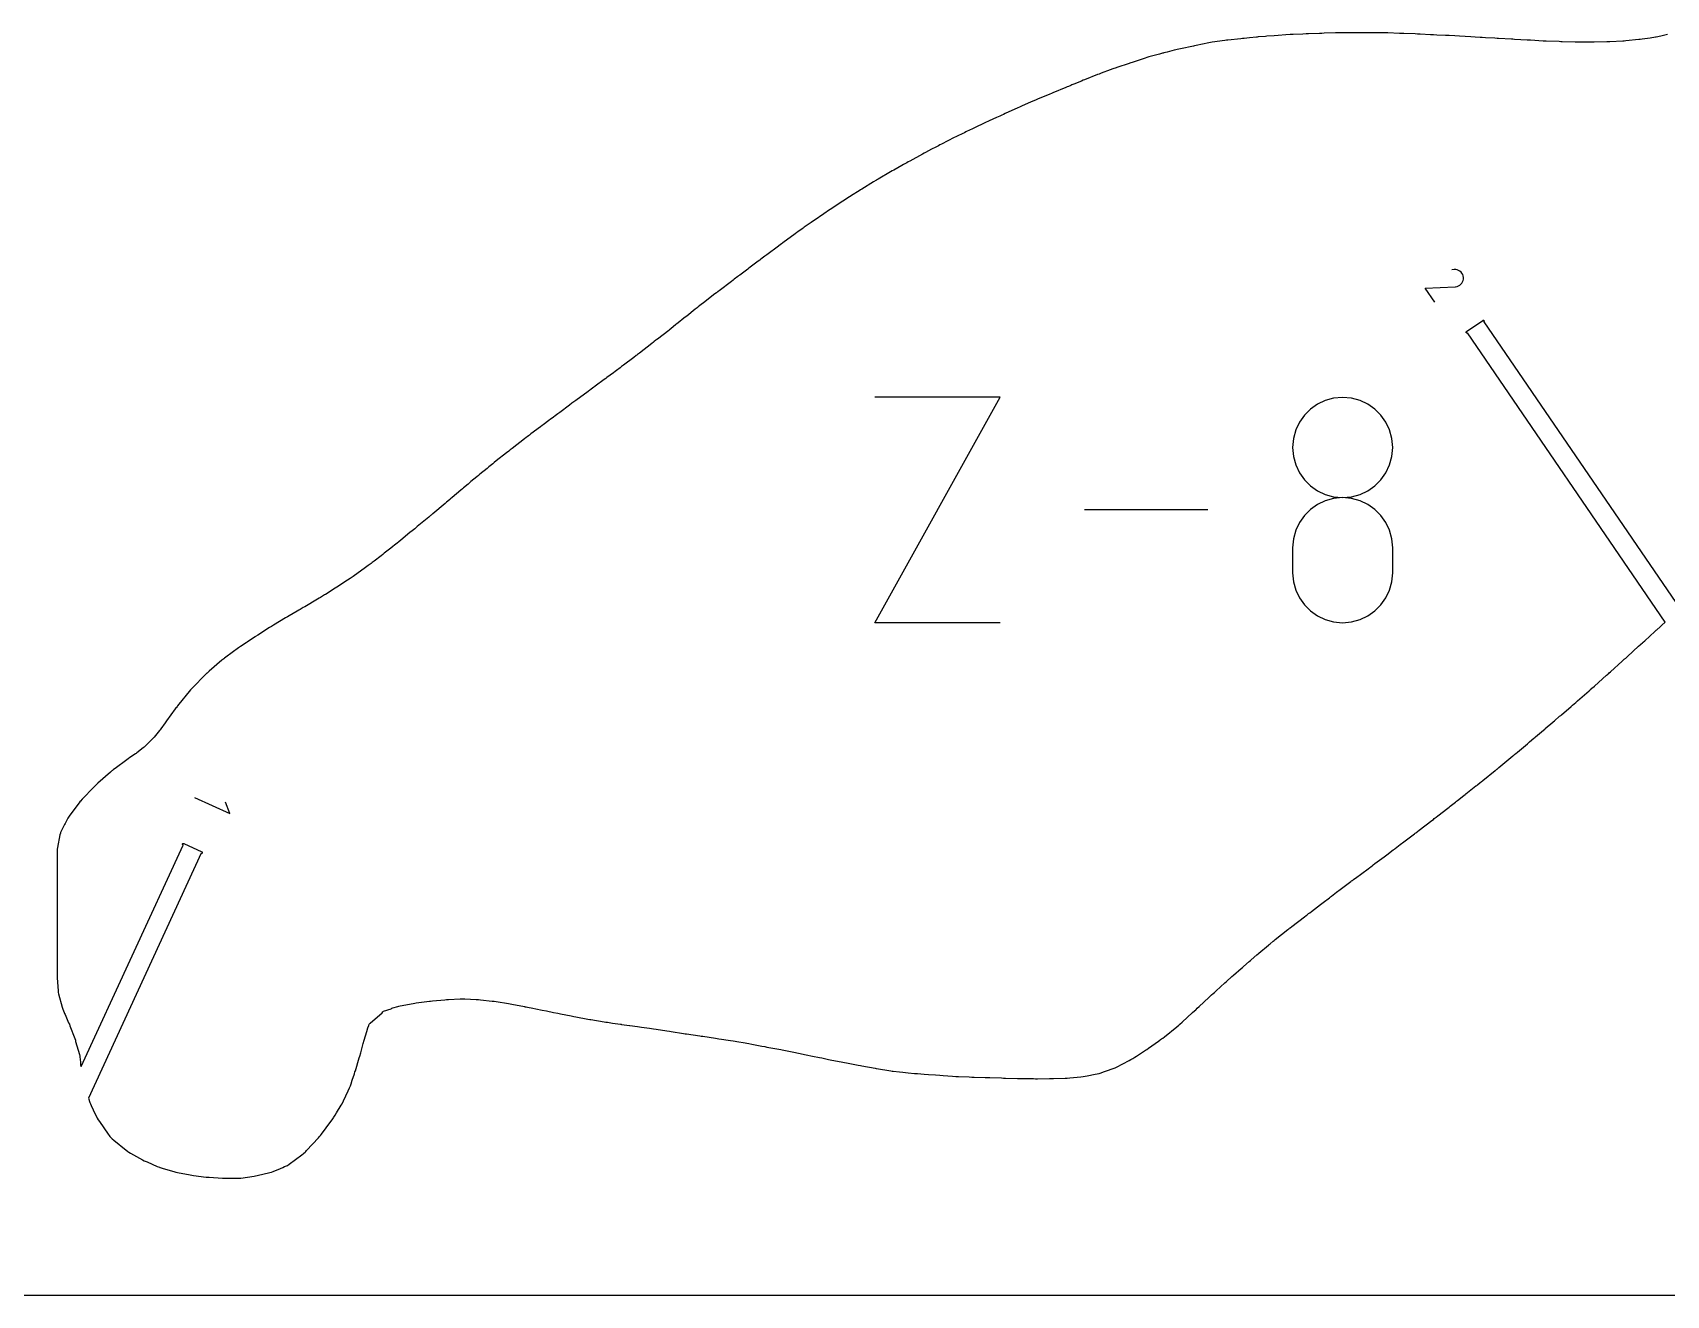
# Model space of a CAD drawing. Extents: x 0 to 560, y 0 to 480.
# Drawn here: x 384.3 to 478.8, y 0 to 73 of the extents above; entities that cross this region are included whole.
import ezdxf

# ---------------------------------------------------------------- set-up
doc = ezdxf.new("R2010")
doc.units = 0

msp = doc.modelspace()

# ---------------------------------------------------------------- linework, layer by layer
at = {"layer": 'annotation', "color": 1}
for p, q in [((466.545651, 59.325254), (466.405355, 59.308384)), ((466.635588, 59.323994), (466.545651, 59.325254)), ((466.721351, 59.307329), (466.635588, 59.323994)), ((466.801467, 59.276542), (466.721351, 59.307329)), ((466.874461, 59.232915), (466.801467, 59.276542)), ((466.938861, 59.177733), (466.874461, 59.232915)), ((466.993191, 59.112278), (466.938861, 59.177733)), ((466.987927, 58.53883), (467.031664, 58.611814)), ((467.035979, 59.037835), (466.993191, 59.112278)), ((467.031664, 58.611814), (467.062606, 58.691874)), ((467.06575, 58.955685), (467.035979, 59.037835)), ((467.062606, 58.691874), (467.079485, 58.777483)), ((467.081031, 58.867114), (467.06575, 58.955685)), ((467.079485, 58.777483), (467.081031, 58.867114)), ((467.081031, 58.867114), (467.081031, 58.867114)), ((464.865011, 58.255797), (466.605459, 58.333079)), ((465.426913, 57.434842), (464.865011, 58.255797)), ((466.605459, 58.333079), (466.605459, 58.333079)), ((466.605459, 58.333079), (466.607201, 58.332941)), ((466.607201, 58.332941), (466.608928, 58.332846)), ((466.608928, 58.332846), (466.610653, 58.332795)), ((466.610653, 58.332795), (466.612388, 58.33279)), ((466.612388, 58.33279), (466.614148, 58.332831)), ((466.614148, 58.332831), (466.615946, 58.332919)), ((466.615946, 58.332919), (466.617795, 58.333055)), ((466.617795, 58.333055), (466.619709, 58.333239)), ((466.619709, 58.333239), (466.621701, 58.333473)), ((466.621701, 58.333473), (466.710391, 58.348181)), ((466.621701, 58.333473), (466.621701, 58.333473)), ((466.710391, 58.348181), (466.792626, 58.377597)), ((466.792626, 58.377597), (466.867139, 58.420195)), ((466.867139, 58.420195), (466.932662, 58.474448)), ((466.932662, 58.474448), (466.987927, 58.53883)), ((433.028715, 38.899378), (440.273221, 51.946688)), ((440.273221, 51.946688), (433.028715, 51.946688)), ((458.224248, 51.2487), (457.874871, 50.899598)), ((458.628692, 51.534654), (458.224248, 51.2487)), ((459.079965, 51.749171), (458.628692, 51.534654)), ((459.569834, 51.88396), (459.079965, 51.749171)), ((460.09006, 51.930732), (459.569834, 51.88396)), ((460.610286, 51.88396), (460.09006, 51.930732)), ((460.09006, 51.930732), (460.09006, 51.930732)), ((461.100154, 51.749171), (460.610286, 51.88396)), ((461.551428, 51.534654), (461.100154, 51.749171)), ((461.955872, 51.2487), (461.551428, 51.534654)), ((462.305249, 50.899598), (461.955872, 51.2487)), ((457.588797, 50.495638), (457.374261, 50.045111)), ((457.874871, 50.899598), (457.588797, 50.495638)), ((462.591323, 50.495638), (462.305249, 50.899598)), ((462.805859, 50.045111), (462.591323, 50.495638)), ((457.239499, 49.556305), (457.192749, 49.037512)), ((457.374261, 50.045111), (457.239499, 49.556305)), ((462.94062, 49.556305), (462.805859, 50.045111)), ((462.987371, 49.037512), (462.94062, 49.556305)), ((457.192749, 49.037512), (457.192749, 49.037512)), ((457.192749, 49.037512), (457.239526, 48.516284)), ((457.239526, 48.516284), (457.374355, 48.025582)), ((462.805765, 48.025582), (462.940593, 48.516284)), ((462.940593, 48.516284), (462.987371, 49.037512)), ((462.987371, 49.037512), (462.987371, 49.037512)), ((457.374355, 48.025582), (457.588979, 47.573629)), ((457.588979, 47.573629), (457.875141, 47.168648)), ((462.304979, 47.168648), (462.591141, 47.573629)), ((462.591141, 47.573629), (462.805765, 48.025582)), ((457.875141, 47.168648), (458.224585, 46.818861)), ((458.224585, 46.818861), (458.629055, 46.532491)), ((458.629055, 46.532491), (459.080295, 46.317761)), ((459.080295, 46.317761), (459.570049, 46.182893)), ((460.610071, 46.182893), (461.099824, 46.317761)), ((461.099824, 46.317761), (461.551065, 46.532491)), ((461.551065, 46.532491), (461.955535, 46.818861)), ((461.955535, 46.818861), (462.304979, 47.168648)), ((452.301235, 45.423033), (445.167189, 45.423033)), ((458.224248, 45.453431), (457.874871, 45.103713)), ((458.628692, 45.739759), (458.224248, 45.453431)), ((459.079965, 45.954468), (458.628692, 45.739759)), ((459.569834, 46.089328), (459.079965, 45.954468)), ((460.09006, 46.13611), (459.569834, 46.089328)), ((459.570049, 46.182893), (460.09006, 46.13611)), ((460.09006, 46.13611), (460.610071, 46.182893)), ((460.610286, 46.089355), (460.09006, 46.13611)), ((460.09006, 46.13611), (460.09006, 46.13611)), ((460.09006, 46.13611), (460.09006, 46.13611)), ((461.100154, 45.954562), (460.610286, 46.089355)), ((461.551428, 45.739941), (461.100154, 45.954562)), ((461.955872, 45.4537), (461.551428, 45.739941)), ((462.305249, 45.104049), (461.955872, 45.4537)), ((457.588797, 44.698834), (457.374261, 44.247023)), ((457.874871, 45.103713), (457.588797, 44.698834)), ((462.591323, 44.699197), (462.305249, 45.104049)), ((462.805859, 44.247353), (462.591323, 44.699197)), ((457.239499, 43.756511), (457.192749, 43.235526)), ((457.374261, 44.247023), (457.239499, 43.756511)), ((462.94062, 43.756727), (462.805859, 44.247353)), ((462.987371, 43.235526), (462.94062, 43.756727)), ((457.192749, 43.235526), (457.192749, 41.792189)), ((462.987371, 41.792189), (462.987371, 43.235526)), ((462.987371, 43.235526), (462.987371, 43.235526)), ((457.192749, 41.792189), (457.192749, 41.792189)), ((457.192749, 41.792189), (457.239526, 41.271241)), ((462.940593, 41.271241), (462.987371, 41.792189)), ((457.239526, 41.271241), (457.374355, 40.781291)), ((457.374355, 40.781291), (457.588979, 40.330427)), ((462.591141, 40.330427), (462.805765, 40.781291)), ((462.805765, 40.781291), (462.940593, 41.271241)), ((457.588979, 40.330427), (457.875141, 39.926736)), ((457.875141, 39.926736), (458.224585, 39.578308)), ((461.955535, 39.578308), (462.304979, 39.926736)), ((462.304979, 39.926736), (462.591141, 40.330427)), ((440.273221, 38.899378), (433.028715, 38.899378)), ((458.224585, 39.578308), (458.629055, 39.293229)), ((458.629055, 39.293229), (459.080295, 39.079587)), ((459.080295, 39.079587), (459.570049, 38.945471)), ((459.570049, 38.945471), (460.09006, 38.898969)), ((460.09006, 38.898969), (460.610071, 38.945471)), ((460.09006, 38.898969), (460.09006, 38.898969)), ((460.610071, 38.945471), (461.099824, 39.079587)), ((461.099824, 39.079587), (461.551065, 39.293229)), ((461.551065, 39.293229), (461.955535, 39.578308)), ((393.677726, 28.794607), (395.712621, 27.858231)), ((395.712621, 27.858231), (395.468279, 28.518841))]:
    msp.add_line(p, q, dxfattribs=at)
at = {"layer": 'boundary', "color": 5}
for p, q in [((455.155245, 72.769689), (455.101161, 72.764461)), ((455.209328, 72.774917), (455.155245, 72.769689)), ((455.62548, 72.809095), (455.209328, 72.774917)), ((455.713886, 72.816332), (455.62548, 72.809095)), ((456.130038, 72.850444), (455.713886, 72.816332)), ((456.368784, 72.865263), (456.130038, 72.850444)), ((456.812003, 72.893743), (456.368784, 72.865263)), ((457.050749, 72.908722), (456.812003, 72.893743)), ((457.231236, 72.916828), (457.050749, 72.908722)), ((457.790972, 72.939871), (457.231236, 72.916828)), ((457.971459, 72.947845), (457.790972, 72.939871)), ((458.120721, 72.953907), (457.971459, 72.947845)), ((458.742908, 72.976955), (458.120721, 72.953907)), ((458.89217, 72.982935), (458.742908, 72.976955)), ((459.022523, 72.9869), (458.89217, 72.982935)), ((459.682528, 73.006176), (459.022523, 72.9869)), ((459.812881, 73.010124), (459.682528, 73.006176)), ((459.932405, 73.011889), (459.812881, 73.010124)), ((460.614067, 73.017273), (459.932405, 73.011889)), ((460.733591, 73.018984), (460.614067, 73.017273)), ((460.848268, 73.019559), (460.733591, 73.018984)), ((461.539626, 73.022943), (460.848268, 73.019559)), ((461.654302, 73.023517), (461.539626, 73.022943)), ((461.769522, 73.02236), (461.654302, 73.023517)), ((462.459791, 73.014108), (461.769522, 73.02236)), ((462.575011, 73.012957), (462.459791, 73.014108)), ((462.697775, 73.008866), (462.575011, 73.012957)), ((463.372958, 72.984422), (462.697775, 73.008866)), ((463.495721, 72.980369), (463.372958, 72.984422)), ((463.633548, 72.975356), (463.495721, 72.980369)), ((464.278607, 72.949774), (463.633548, 72.975356)), ((464.416433, 72.944823), (464.278607, 72.949774)), ((464.57808, 72.937377), (464.416433, 72.944823)), ((465.175496, 72.907011), (464.57808, 72.937377)), ((465.337144, 72.899731), (465.175496, 72.907011)), ((465.545471, 72.888967), (465.337144, 72.899731)), ((466.049526, 72.862731), (465.545471, 72.888967)), ((466.257853, 72.852001), (466.049526, 72.862731)), ((466.579285, 72.833077), (466.257853, 72.852001)), ((466.857134, 72.816668), (466.579285, 72.833077)), ((467.178565, 72.797794), (466.857134, 72.816668)), ((467.511364, 72.778567), (467.178565, 72.797794)), ((467.755633, 72.76446), (467.511364, 72.778567)), ((478.211284, 72.766876), (478.195476, 72.76446)), ((478.227093, 72.769291), (478.211284, 72.766876)), ((478.497419, 72.830338), (478.227093, 72.769291)), ((478.877476, 72.916173), (478.497419, 72.830338)), ((449.671875, 71.835168), (449.490299, 71.784095)), ((449.685064, 71.838876), (449.671875, 71.835168)), ((449.693677, 71.841079), (449.685064, 71.838876)), ((449.704048, 71.84375), (449.693677, 71.841079)), ((449.740867, 71.85305), (449.704048, 71.84375)), ((449.936823, 71.9024), (449.740867, 71.85305)), ((450.354016, 72.00808), (449.936823, 71.9024)), ((450.605775, 72.071803), (450.354016, 72.00808)), ((450.703051, 72.092033), (450.605775, 72.071803)), ((451.453834, 72.249797), (450.703051, 72.092033)), ((451.526485, 72.264999), (451.453834, 72.249797)), ((451.615604, 72.28378), (451.526485, 72.264999)), ((452.358077, 72.434546), (451.615604, 72.28378)), ((452.447196, 72.453328), (452.358077, 72.434546)), ((452.536314, 72.466683), (452.447196, 72.453328)), ((453.278788, 72.573134), (452.536314, 72.466683)), ((453.367906, 72.58649), (453.278788, 72.573134)), ((453.457025, 72.595833), (453.367906, 72.58649)), ((454.199499, 72.675981), (453.457025, 72.595833)), ((454.288617, 72.685325), (454.199499, 72.675981)), ((454.390839, 72.695033), (454.288617, 72.685325)), ((454.699444, 72.725003), (454.390839, 72.695033)), ((455.101161, 72.764461), (454.699444, 72.725003)), ((468.046726, 72.747629), (467.755633, 72.76446)), ((468.099276, 72.744601), (468.046726, 72.747629)), ((468.16547, 72.740787), (468.099276, 72.744601)), ((468.363185, 72.729471), (468.16547, 72.740787)), ((468.899104, 72.698878), (468.363185, 72.729471)), ((469.019986, 72.691925), (468.899104, 72.698878)), ((469.109105, 72.686855), (469.019986, 72.691925)), ((469.851578, 72.644984), (469.109105, 72.686855)), ((469.940697, 72.639914), (469.851578, 72.644984)), ((470.029815, 72.634827), (469.940697, 72.639914)), ((470.772289, 72.592471), (470.029815, 72.634827)), ((470.861407, 72.587384), (470.772289, 72.592471)), ((470.950525, 72.582121), (470.861407, 72.587384)), ((471.692999, 72.53926), (470.950525, 72.582121)), ((471.782118, 72.533997), (471.692999, 72.53926)), ((471.871236, 72.529926), (471.782118, 72.533997)), ((472.61371, 72.50519), (471.871236, 72.529926)), ((472.702828, 72.50112), (472.61371, 72.50519)), ((472.791946, 72.498282), (472.702828, 72.50112)), ((473.534419, 72.479234), (472.791946, 72.498282)), ((473.623537, 72.476395), (473.534419, 72.479234)), ((473.712656, 72.474998), (473.623537, 72.476395)), ((474.45513, 72.475191), (473.712656, 72.474998)), ((474.544248, 72.473793), (474.45513, 72.475191)), ((474.633366, 72.474867), (474.544248, 72.473793)), ((475.375842, 72.491295), (474.633366, 72.474867)), ((475.464961, 72.492368), (475.375842, 72.491295)), ((475.554079, 72.495866), (475.464961, 72.492368)), ((476.29655, 72.538393), (475.554079, 72.495866)), ((476.385669, 72.541892), (476.29655, 72.538393)), ((476.474788, 72.549756), (476.385669, 72.541892)), ((477.217261, 72.621519), (476.474788, 72.549756)), ((477.306379, 72.629383), (477.217261, 72.621519)), ((477.418213, 72.646256), (477.306379, 72.629383)), ((477.87512, 72.715337), (477.418213, 72.646256)), ((478.195476, 72.76446), (477.87512, 72.715337)), ((446.802405, 70.923039), (446.645934, 70.865656)), ((446.86267, 70.944728), (446.802405, 70.923039)), ((446.922933, 70.966416), (446.86267, 70.944728)), ((447.083019, 71.021262), (446.922933, 70.966416)), ((447.683557, 71.227829), (447.083019, 71.021262)), ((447.843643, 71.282847), (447.683557, 71.227829)), ((447.908586, 71.303727), (447.843643, 71.282847)), ((448.676543, 71.554857), (447.908586, 71.303727)), ((448.764353, 71.583031), (448.676543, 71.554857)), ((448.886307, 71.617167), (448.764353, 71.583031)), ((449.490299, 71.784095), (448.886307, 71.617167)), ((444.369675, 69.976364), (444.232929, 69.919957)), ((444.43253, 70.002329), (444.369675, 69.976364)), ((444.537579, 70.045348), (444.43253, 70.002329)), ((444.976462, 70.225075), (444.537579, 70.045348)), ((445.081511, 70.268094), (444.976462, 70.225075)), ((445.160152, 70.298995), (445.081511, 70.268094)), ((445.915508, 70.597673), (445.160152, 70.298995)), ((446.002222, 70.631817), (445.915508, 70.597673)), ((446.113473, 70.672409), (446.002222, 70.631817)), ((446.645934, 70.865656), (446.113473, 70.672409)), ((442.079278, 69.017767), (441.512092, 68.766977)), ((442.223451, 69.081618), (442.079278, 69.017767)), ((442.271416, 69.102548), (442.223451, 69.081618)), ((442.31938, 69.123477), (442.271416, 69.102548)), ((442.438281, 69.172848), (442.31938, 69.123477)), ((443.155764, 69.471983), (442.438281, 69.172848)), ((443.24009, 69.507126), (443.155764, 69.471983)), ((443.329209, 69.543915), (443.24009, 69.507126)), ((444.071682, 69.853523), (443.329209, 69.543915)), ((444.160801, 69.890312), (444.071682, 69.853523)), ((444.232929, 69.919957), (444.160801, 69.890312)), ((440.068015, 68.113721), (439.652005, 67.925367)), ((440.171566, 68.160908), (440.068015, 68.113721)), ((440.26548, 68.203455), (440.171566, 68.160908)), ((440.384044, 68.257169), (440.26548, 68.203455)), ((440.477959, 68.299716), (440.384044, 68.257169)), ((440.574977, 68.343412), (440.477959, 68.299716)), ((441.310993, 68.677184), (440.574977, 68.343412)), ((441.39867, 68.716844), (441.310993, 68.677184)), ((441.512092, 68.766977), (441.39867, 68.716844)), ((438.127134, 67.200461), (437.800592, 67.039051)), ((438.207574, 67.240197), (438.127134, 67.200461)), ((438.296743, 67.283657), (438.207574, 67.240197)), ((438.547368, 67.405805), (438.296743, 67.283657)), ((438.636537, 67.449263), (438.547368, 67.405805)), ((438.721741, 67.489588), (438.636537, 67.449263)), ((439.468557, 67.840455), (438.721741, 67.489588)), ((439.557248, 67.882403), (439.468557, 67.840455)), ((439.652005, 67.925367), (439.557248, 67.882403)), ((436.312974, 66.278041), (435.960143, 66.094286)), ((436.391691, 66.319486), (436.312974, 66.278041)), ((436.474272, 66.362264), (436.391691, 66.319486)), ((436.712535, 66.485685), (436.474272, 66.362264)), ((436.795117, 66.528462), (436.712535, 66.485685)), ((436.878874, 66.570636), (436.795117, 66.528462)), ((437.626179, 66.952087), (436.878874, 66.570636)), ((437.715828, 66.99741), (437.626179, 66.952087)), ((437.800592, 67.039051), (437.715828, 66.99741)), ((434.589232, 65.342437), (434.129671, 65.080745)), ((434.687554, 65.398775), (434.589232, 65.342437)), ((434.767602, 65.443712), (434.687554, 65.398775)), ((434.873649, 65.503244), (434.767602, 65.443712)), ((434.953695, 65.548181), (434.873649, 65.503244)), ((435.047032, 65.599329), (434.953695, 65.548181)), ((435.783508, 65.999258), (435.047032, 65.599329)), ((435.874406, 66.048948), (435.783508, 65.999258)), ((435.960143, 66.094286), (435.874406, 66.048948)), ((432.945644, 64.387857), (432.282177, 63.982396)), ((433.092243, 64.478066), (432.945644, 64.387857)), ((433.102259, 64.484094), (433.092243, 64.478066)), ((433.112274, 64.490122), (433.102259, 64.484094)), ((433.229058, 64.557891), (433.112274, 64.490122)), ((433.939804, 64.971359), (433.229058, 64.557891)), ((434.032985, 65.025591), (433.939804, 64.971359)), ((434.129671, 65.080745), (434.032985, 65.025591)), ((431.270853, 63.343796), (431.177077, 63.28146)), ((431.342126, 63.389803), (431.270853, 63.343796)), ((431.556954, 63.526501), (431.342126, 63.389803)), ((431.604776, 63.557354), (431.556954, 63.526501)), ((431.679967, 63.604706), (431.604776, 63.557354)), ((432.116371, 63.879527), (431.679967, 63.604706)), ((432.191562, 63.926878), (432.116371, 63.879527)), ((432.282177, 63.982396), (432.191562, 63.926878)), ((430.088018, 62.552526), (429.512906, 62.155546)), ((430.208605, 62.636644), (430.088018, 62.552526)), ((430.279373, 62.684703), (430.208605, 62.636644)), ((430.350143, 62.732761), (430.279373, 62.684703)), ((430.451219, 62.799769), (430.350143, 62.732761)), ((431.177077, 63.28146), (430.451219, 62.799769)), ((428.508722, 61.460384), (428.411857, 61.389885)), ((428.581904, 61.511641), (428.508722, 61.460384)), ((428.825875, 61.680319), (428.581904, 61.511641)), ((428.87662, 61.715934), (428.825875, 61.680319)), ((428.95011, 61.7667), (428.87662, 61.715934)), ((429.355941, 62.047041), (428.95011, 61.7667)), ((429.429431, 62.097807), (429.355941, 62.047041)), ((429.512906, 62.155546), (429.429431, 62.097807)), ((427.44733, 60.684195), (426.781132, 60.184892)), ((427.577375, 60.782363), (427.44733, 60.684195)), ((427.588011, 60.790344), (427.577375, 60.782363)), ((427.591307, 60.792784), (427.588011, 60.790344)), ((427.594603, 60.795223), (427.591307, 60.792784)), ((427.601642, 60.800338), (427.594603, 60.795223)), ((427.704567, 60.874582), (427.601642, 60.800338)), ((428.411857, 61.389885), (427.704567, 60.874582)), ((426.275386, 59.802843), (425.816087, 59.45275)), ((426.369176, 59.874513), (426.275386, 59.802843)), ((426.438673, 59.927028), (426.369176, 59.874513)), ((426.597804, 60.047275), (426.438673, 59.927028)), ((426.667301, 60.099791), (426.597804, 60.047275)), ((426.781132, 60.184892), (426.667301, 60.099791)), ((424.729706, 58.636305), (424.025385, 58.10238)), ((424.825878, 58.70936), (424.729706, 58.636305)), ((424.895525, 58.763025), (424.825878, 58.70936)), ((425.107653, 58.920578), (424.895525, 58.763025)), ((425.150938, 58.953802), (425.107653, 58.920578)), ((425.2216, 59.006734), (425.150938, 58.953802)), ((425.675928, 59.347065), (425.2216, 59.006734)), ((425.74659, 59.399997), (425.675928, 59.347065)), ((425.816087, 59.45275), (425.74659, 59.399997)), ((423.779464, 57.912606), (423.108925, 57.396708)), ((423.863599, 57.978475), (423.779464, 57.912606)), ((423.905169, 58.010591), (423.863599, 57.978475)), ((423.91947, 58.021841), (423.905169, 58.010591)), ((423.93377, 58.033092), (423.91947, 58.021841)), ((423.959673, 58.052783), (423.93377, 58.033092)), ((424.025385, 58.10238), (423.959673, 58.052783)), ((422.63891, 57.029109), (422.146503, 56.63569)), ((422.742325, 57.112381), (422.63891, 57.029109)), ((422.816135, 57.169972), (422.742325, 57.112381)), ((422.910649, 57.243718), (422.816135, 57.169972)), ((422.984459, 57.30131), (422.910649, 57.243718)), ((423.108925, 57.396708), (422.984459, 57.30131)), ((421.103605, 55.808336), (420.450495, 55.301561)), ((421.143038, 55.838937), (421.103605, 55.808336)), ((421.221866, 55.901828), (421.143038, 55.838937)), ((421.523252, 56.141941), (421.221866, 55.901828)), ((421.585244, 56.191671), (421.523252, 56.141941)), ((421.660584, 56.251187), (421.585244, 56.191671)), ((421.988408, 56.510156), (421.660584, 56.251187)), ((422.063748, 56.569673), (421.988408, 56.510156)), ((422.146503, 56.63569), (422.063748, 56.569673)), ((467.250753, 55.738649), (468.196449, 56.385931)), ((468.196449, 56.385931), (468.214389, 56.393598)), ((468.214389, 56.393598), (468.233896, 56.393815)), ((468.233896, 56.393815), (468.252002, 56.386551)), ((468.252002, 56.386551), (468.265951, 56.372911)), ((468.266571, 56.317358), (468.252931, 56.30341)), ((468.252931, 56.30341), (479.612173, 39.707256)), ((468.265951, 56.372911), (468.273617, 56.354972)), ((468.273835, 56.335464), (468.266571, 56.317358)), ((468.273617, 56.354972), (468.273835, 56.335464)), ((420.130225, 55.052229), (419.412732, 54.496886)), ((420.222327, 55.123618), (420.130225, 55.052229)), ((420.272013, 55.162964), (420.222327, 55.123618)), ((420.361376, 55.231613), (420.272013, 55.162964)), ((420.411062, 55.27096), (420.361376, 55.231613)), ((420.450495, 55.301561), (420.411062, 55.27096)), ((467.229848, 55.706595), (467.237113, 55.724701)), ((467.230066, 55.687087), (467.229848, 55.706595)), ((467.237733, 55.669147), (467.230066, 55.687087)), ((467.237113, 55.724701), (467.250753, 55.738649)), ((467.251681, 55.655507), (467.237733, 55.669147)), ((467.269787, 55.648243), (467.251681, 55.655507)), ((467.289295, 55.648461), (467.269787, 55.648243)), ((467.307234, 55.656127), (467.289295, 55.648461)), ((478.752329, 38.934541), (467.307234, 55.656127)), ((419.085171, 54.245218), (418.488475, 53.79422)), ((419.220989, 54.350249), (419.085171, 54.245218)), ((419.261304, 54.380844), (419.220989, 54.350249)), ((419.301617, 54.411439), (419.261304, 54.380844)), ((419.412732, 54.496886), (419.301617, 54.411439)), ((417.370315, 52.956787), (416.851776, 52.575004)), ((417.460196, 53.022963), (417.370315, 52.956787)), ((417.530118, 53.075782), (417.460196, 53.022963)), ((417.907256, 53.357622), (417.530118, 53.075782)), ((418.001128, 53.429539), (417.907256, 53.357622)), ((418.086561, 53.493312), (418.001128, 53.429539)), ((418.295472, 53.649256), (418.086561, 53.493312)), ((418.380906, 53.713029), (418.295472, 53.649256)), ((418.488475, 53.79422), (418.380906, 53.713029)), ((416.451392, 52.279648), (415.731838, 51.74915)), ((416.539482, 52.344374), (416.451392, 52.279648)), ((416.606551, 52.394212), (416.539482, 52.344374)), ((416.716568, 52.474885), (416.606551, 52.394212)), ((416.761894, 52.508828), (416.716568, 52.474885)), ((416.851776, 52.575004), (416.761894, 52.508828)), ((414.802144, 51.0619), (414.698064, 50.985453)), ((415.374511, 51.486038), (414.802144, 51.0619)), ((415.510431, 51.588118), (415.374511, 51.486038)), ((415.564604, 51.62793), (415.510431, 51.588118)), ((415.618775, 51.667742), (415.564604, 51.62793)), ((415.731838, 51.74915), (415.618775, 51.667742)), ((413.688376, 50.232098), (413.133687, 49.813795)), ((413.77735, 50.299197), (413.688376, 50.232098)), ((413.843079, 50.348102), (413.77735, 50.299197)), ((414.177666, 50.598595), (413.843079, 50.348102)), ((414.269021, 50.667407), (414.177666, 50.598595)), ((414.358494, 50.733733), (414.269021, 50.667407)), ((414.608591, 50.919128), (414.358494, 50.733733)), ((414.698064, 50.985453), (414.608591, 50.919128)), ((412.767207, 49.534408), (412.049632, 48.980199)), ((412.856643, 49.603465), (412.767207, 49.534408)), ((412.92155, 49.652903), (412.856643, 49.603465)), ((413.004069, 49.71567), (412.92155, 49.652903)), ((413.04471, 49.746697), (413.004069, 49.71567)), ((413.133687, 49.813795), (413.04471, 49.746697)), ((411.128213, 48.252115), (411.015219, 48.162903)), ((411.713297, 48.715664), (411.128213, 48.252115)), ((411.850247, 48.825986), (411.713297, 48.715664)), ((411.893089, 48.859543), (411.850247, 48.825986)), ((411.935933, 48.893099), (411.893089, 48.859543)), ((412.049632, 48.980199), (411.935933, 48.893099)), ((410.006642, 47.341047), (409.663583, 47.057254)), ((410.094512, 47.413735), (410.006642, 47.341047)), ((410.17705, 47.481508), (410.094512, 47.413735)), ((410.594704, 47.822503), (410.17705, 47.481508)), ((410.694054, 47.905276), (410.594704, 47.822503)), ((410.780582, 47.974686), (410.694054, 47.905276)), ((410.92869, 48.093493), (410.780582, 47.974686)), ((411.015219, 48.162903), (410.92869, 48.093493)), ((409.083772, 46.567049), (408.576204, 46.139661)), ((409.173801, 46.642856), (409.083772, 46.567049)), ((409.23767, 46.697154), (409.173801, 46.642856)), ((409.499669, 46.91899), (409.23767, 46.697154)), ((409.575714, 46.984565), (409.499669, 46.91899)), ((409.663583, 47.057254), (409.575714, 46.984565)), ((408.165544, 45.791789), (407.463597, 45.204464)), ((408.253088, 45.865006), (408.165544, 45.791789)), ((408.320816, 45.922854), (408.253088, 45.865006)), ((408.439463, 46.023675), (408.320816, 45.922854)), ((408.486176, 46.063855), (408.439463, 46.023675)), ((408.576204, 46.139661), (408.486176, 46.063855)), ((406.560172, 44.45767), (406.41167, 44.337108)), ((407.219956, 45.000265), (406.560172, 44.45767)), ((407.273176, 45.045198), (407.219956, 45.000265)), ((407.33238, 45.093958), (407.273176, 45.045198)), ((407.360986, 45.118551), (407.33238, 45.093958)), ((407.389593, 45.143144), (407.360986, 45.118551)), ((407.421672, 45.16994), (407.389593, 45.143144)), ((407.463597, 45.204464), (407.421672, 45.16994)), ((405.391915, 43.505011), (405.237591, 43.38119)), ((405.490956, 43.584477), (405.391915, 43.505011)), ((405.60334, 43.674987), (405.490956, 43.584477)), ((406.13958, 44.112496), (405.60334, 43.674987)), ((406.270825, 44.222433), (406.13958, 44.112496)), ((406.341246, 44.279771), (406.270825, 44.222433)), ((406.41167, 44.337108), (406.341246, 44.279771)), ((404.467225, 42.771533), (404.059952, 42.459854)), ((404.570248, 42.850375), (404.467225, 42.771533)), ((404.653418, 42.914751), (404.570248, 42.850375)), ((405.035165, 43.21779), (404.653418, 42.914751)), ((405.138547, 43.301723), (405.035165, 43.21779)), ((405.237591, 43.38119), (405.138547, 43.301723)), ((403.565616, 42.097107), (402.851848, 41.580107)), ((403.649538, 42.157262), (403.565616, 42.097107)), ((403.723618, 42.209286), (403.649538, 42.157262)), ((403.890986, 42.33283), (403.723618, 42.209286)), ((403.95693, 42.381012), (403.890986, 42.33283)), ((404.059952, 42.459854), (403.95693, 42.381012)), ((401.718298, 40.836664), (401.342887, 40.596945)), ((401.808114, 40.894017), (401.718298, 40.836664)), ((401.907371, 40.956493), (401.808114, 40.894017)), ((402.522001, 41.36165), (401.907371, 40.956493)), ((402.674095, 41.460301), (402.522001, 41.36165)), ((402.701461, 41.479255), (402.674095, 41.460301)), ((402.728824, 41.498207), (402.701461, 41.479255)), ((402.851848, 41.580107), (402.728824, 41.498207)), ((399.896393, 39.731693), (399.778076, 39.660928)), ((399.966693, 39.77374), (399.896393, 39.731693)), ((400.057364, 39.82394), (399.966693, 39.77374)), ((400.796446, 40.269578), (400.057364, 39.82394)), ((400.887406, 40.321592), (400.796446, 40.269578)), ((400.963451, 40.364465), (400.887406, 40.321592)), ((401.18976, 40.502829), (400.963451, 40.364465)), ((401.253069, 40.539592), (401.18976, 40.502829)), ((401.342887, 40.596945), (401.253069, 40.539592)), ((398.238272, 38.750487), (398.1804, 38.716575)), ((398.942253, 39.177617), (398.238272, 38.750487)), ((399.045982, 39.239762), (398.942253, 39.177617)), ((399.141972, 39.292855), (399.045982, 39.239762)), ((399.616776, 39.568194), (399.141972, 39.292855)), ((399.707772, 39.618881), (399.616776, 39.568194)), ((399.778076, 39.660928), (399.707772, 39.618881)), ((478.490388, 38.69817), (478.549648, 38.751836)), ((478.549648, 38.751836), (478.752329, 38.934541)), ((397.174913, 38.083594), (396.744287, 37.797143)), ((397.204561, 38.103278), (397.174913, 38.083594)), ((397.33318, 38.183383), (397.204561, 38.103278)), ((398.014137, 38.615764), (397.33318, 38.183383)), ((398.082292, 38.657969), (398.014137, 38.615764)), ((398.125275, 38.684529), (398.082292, 38.657969)), ((398.137347, 38.69135), (398.125275, 38.684529)), ((398.149419, 38.69817), (398.137347, 38.69135)), ((398.1804, 38.716575), (398.149419, 38.69817)), ((477.477901, 37.777459), (477.562109, 37.854252)), ((477.562109, 37.854252), (478.150588, 38.389821)), ((478.150588, 38.389821), (478.227093, 38.4595)), ((478.227093, 38.4595), (478.264107, 38.493053)), ((478.264107, 38.493053), (478.453374, 38.664619)), ((478.453374, 38.664619), (478.490388, 38.69817)), ((395.417178, 36.856749), (395.394812, 36.838972)), ((395.48393, 36.905776), (395.417178, 36.856749)), ((396.2171, 37.439278), (395.48393, 36.905776)), ((396.283854, 37.488305), (396.2171, 37.439278)), ((396.343323, 37.528397), (396.283854, 37.488305)), ((396.65517, 37.737368), (396.343323, 37.528397)), ((396.71464, 37.777459), (396.65517, 37.737368)), ((396.744287, 37.797143), (396.71464, 37.777459)), ((476.429703, 36.822444), (476.467401, 36.856749)), ((476.467401, 36.856749), (476.572543, 36.952343)), ((476.572543, 36.952343), (477.210918, 37.534547)), ((477.210918, 37.534547), (477.306379, 37.620955)), ((477.306379, 37.620955), (477.343018, 37.654386)), ((477.343018, 37.654386), (477.441262, 37.744028)), ((477.441262, 37.744028), (477.477901, 37.777459)), ((394.343735, 35.936038), (394.238732, 35.827829)), ((394.38326, 35.972895), (394.343735, 35.936038)), ((394.402909, 35.991219), (394.38326, 35.972895)), ((394.442427, 36.028077), (394.402909, 35.991219)), ((394.53037, 36.104608), (394.442427, 36.028077)), ((395.260539, 36.725676), (394.53037, 36.104608)), ((395.363143, 36.814203), (395.260539, 36.725676)), ((395.385509, 36.831979), (395.363143, 36.814203)), ((395.394812, 36.838972), (395.385509, 36.831979)), ((475.413712, 35.905475), (475.448218, 35.936038)), ((475.448218, 35.936038), (475.45659, 35.94345)), ((475.45659, 35.94345), (475.464961, 35.950862)), ((475.464961, 35.950862), (475.515521, 35.996421)), ((475.515521, 35.996421), (475.584576, 36.058783)), ((475.584576, 36.058783), (476.262123, 36.671205)), ((476.262123, 36.671205), (476.385669, 36.782374)), ((476.385669, 36.782374), (476.423368, 36.816679)), ((476.423368, 36.816679), (476.429703, 36.822444)), ((393.451166, 35.015328), (393.374261, 34.921353)), ((393.486442, 35.053871), (393.451166, 35.015328)), ((393.521722, 35.092414), (393.486442, 35.053871)), ((393.630485, 35.205636), (393.521722, 35.092414)), ((394.238732, 35.827829), (393.630485, 35.205636)), ((474.350813, 34.96364), (474.410258, 35.015328)), ((474.410258, 35.015328), (474.43993, 35.041103)), ((474.43993, 35.041103), (474.514575, 35.106636)), ((474.514575, 35.106636), (474.544248, 35.132412)), ((474.544248, 35.132412), (474.656072, 35.231632)), ((474.656072, 35.231632), (475.360051, 35.858114)), ((475.360051, 35.858114), (475.413712, 35.905475)), ((392.66703, 34.058836), (392.626409, 34.003213)), ((392.692428, 34.094617), (392.66703, 34.058836)), ((392.77613, 34.196978), (392.692428, 34.094617)), ((393.374261, 34.921353), (392.77613, 34.196978)), ((472.747987, 33.575538), (473.305721, 34.055858)), ((473.305721, 34.055858), (473.35088, 34.094617)), ((473.35088, 34.094617), (473.39484, 34.132048)), ((473.39484, 34.132048), (473.579578, 34.291206)), ((473.579578, 34.291206), (473.623537, 34.328636)), ((473.623537, 34.328636), (473.682983, 34.380323)), ((473.682983, 34.380323), (474.350813, 34.96364)), ((391.972548, 33.118423), (391.729711, 32.764293)), ((392.021959, 33.173905), (391.972548, 33.118423)), ((392.061667, 33.227243), (392.021959, 33.173905)), ((392.561304, 33.914094), (392.061667, 33.227243)), ((392.601012, 33.967432), (392.561304, 33.914094)), ((392.626409, 34.003213), (392.601012, 33.967432)), ((471.812017, 32.775279), (472.248653, 33.148376)), ((472.248653, 33.148376), (472.278552, 33.173905)), ((472.278552, 33.173905), (472.337771, 33.224265)), ((472.337771, 33.224265), (472.643609, 33.48642)), ((472.643609, 33.48642), (472.702828, 33.53678)), ((472.702828, 33.53678), (472.747987, 33.575538)), ((391.259069, 32.205319), (390.817698, 31.755918)), ((391.317178, 32.253196), (391.259069, 32.205319)), ((391.348187, 32.286832), (391.317178, 32.253196)), ((391.64929, 32.675174), (391.348187, 32.286832)), ((391.680301, 32.70881), (391.64929, 32.675174)), ((391.729711, 32.764293), (391.680301, 32.70881)), ((470.90674, 32.004783), (471.154267, 32.214743)), ((471.154267, 32.214743), (471.199601, 32.253196)), ((471.199601, 32.253196), (471.255487, 32.300788)), ((471.255487, 32.300788), (471.700443, 32.680194)), ((471.700443, 32.680194), (471.782118, 32.749749)), ((471.782118, 32.749749), (471.812017, 32.775279)), ((390.255702, 31.308178), (389.874031, 31.058653)), ((390.290854, 31.332484), (390.255702, 31.308178)), ((390.344821, 31.373726), (390.290854, 31.332484)), ((390.705624, 31.6668), (390.344821, 31.373726)), ((390.759591, 31.708041), (390.705624, 31.6668)), ((390.817698, 31.755918), (390.759591, 31.708041)), ((469.821943, 31.096378), (469.940697, 31.193409)), ((469.940697, 31.193409), (469.988951, 31.233769)), ((469.988951, 31.233769), (470.058723, 31.292126)), ((470.058723, 31.292126), (470.106977, 31.332484)), ((470.106977, 31.332484), (470.202913, 31.412266)), ((470.202913, 31.412266), (470.782869, 31.90124)), ((470.782869, 31.90124), (470.861407, 31.96633)), ((470.861407, 31.96633), (470.90674, 32.004783)), ((388.811807, 30.251323), (388.073739, 29.610459)), ((388.91817, 30.350421), (388.811807, 30.251323)), ((388.925864, 30.356997), (388.91817, 30.350421)), ((388.989481, 30.405198), (388.925864, 30.356997)), ((388.997177, 30.411774), (388.989481, 30.405198)), ((389.0786, 30.476586), (388.997177, 30.411774)), ((389.757456, 30.969534), (389.0786, 30.476586)), ((389.83888, 31.034346), (389.757456, 30.969534)), ((389.874031, 31.058653), (389.83888, 31.034346)), ((468.205528, 29.778364), (468.908323, 30.345021)), ((468.908323, 30.345021), (468.952617, 30.380256)), ((468.952617, 30.380256), (468.991813, 30.411774)), ((468.991813, 30.411774), (469.005899, 30.423092)), ((469.005899, 30.423092), (469.019986, 30.434409)), ((469.019986, 30.434409), (469.078615, 30.482444)), ((469.078615, 30.482444), (469.135044, 30.529033)), ((469.135044, 30.529033), (469.821943, 31.096378)), ((387.8479, 29.385107), (387.184819, 28.695702)), ((387.947091, 29.491066), (387.8479, 29.385107)), ((387.961305, 29.5046), (387.947091, 29.491066)), ((387.983238, 29.52548), (387.961305, 29.5046)), ((387.997459, 29.539016), (387.983238, 29.52548)), ((388.073739, 29.610459), (387.997459, 29.539016)), ((467.221788, 28.996271), (467.802572, 29.456795)), ((467.802572, 29.456795), (467.845795, 29.491066)), ((467.845795, 29.491066), (467.89169, 29.527693)), ((467.89169, 29.527693), (468.05338, 29.656183)), ((468.05338, 29.656183), (468.099276, 29.692811)), ((468.099276, 29.692811), (468.205528, 29.778364)), ((386.99902, 28.477232), (386.465242, 27.765151)), ((387.069173, 28.570353), (386.99902, 28.477232)), ((387.07296, 28.574749), (387.069173, 28.570353)), ((387.076742, 28.579146), (387.07296, 28.574749)), ((387.184819, 28.695702), (387.076742, 28.579146)), ((466.31128, 28.281592), (466.626641, 28.52852)), ((466.626641, 28.52852), (466.680068, 28.570353)), ((466.680068, 28.570353), (466.731427, 28.610742)), ((466.731427, 28.610742), (467.101228, 28.901249)), ((467.101228, 28.901249), (467.178565, 28.962)), ((467.178565, 28.962), (467.221788, 28.996271)), ((386.349855, 27.597443), (386.185183, 27.289543)), ((386.379, 27.649645), (386.349855, 27.597443)), ((386.465242, 27.765151), (386.379, 27.649645)), ((464.513767, 26.895268), (465.246855, 27.458897)), ((465.246855, 27.458897), (465.337144, 27.526955)), ((465.337144, 27.526955), (465.392325, 27.56965)), ((465.392325, 27.56965), (465.440533, 27.606949)), ((465.440533, 27.606949), (465.495716, 27.649645)), ((465.495716, 27.649645), (465.59916, 27.729486)), ((465.59916, 27.729486), (466.179264, 28.179388)), ((466.179264, 28.179388), (466.257853, 28.239758)), ((466.257853, 28.239758), (466.31128, 28.281592)), ((385.892911, 26.639814), (385.756808, 25.89734)), ((385.912967, 26.728932), (385.892911, 26.639814)), ((385.9309, 26.765849), (385.912967, 26.728932)), ((386.138103, 27.200425), (385.9309, 26.765849)), ((386.156038, 27.237342), (386.138103, 27.200425)), ((386.185183, 27.289543), (386.156038, 27.237342)), ((463.548688, 26.161265), (464.240858, 26.688733)), ((464.240858, 26.688733), (464.293824, 26.728932)), ((464.293824, 26.728932), (464.329976, 26.755916)), ((464.329976, 26.755916), (464.380281, 26.794178)), ((464.380281, 26.794178), (464.416434, 26.821162)), ((464.416434, 26.821162), (464.513767, 26.895268)), ((385.7335, 25.719103), (385.731448, 24.976632)), ((385.736754, 25.808221), (385.7335, 25.719103)), ((385.756808, 25.89734), (385.736754, 25.808221)), ((387.123391, 13.242466), (393.013274, 26.042114)), ((394.054341, 25.563057), (387.537833, 11.401655)), ((392.984212, 26.089464), (392.988753, 26.108437)), ((392.987278, 26.070197), (392.984212, 26.089464)), ((392.997483, 26.05357), (392.987278, 26.070197)), ((392.988753, 26.108437), (393.000209, 26.124228)), ((393.013274, 26.042114), (392.997483, 26.05357)), ((393.000209, 26.124228), (393.016836, 26.134433)), ((393.016836, 26.134433), (393.036103, 26.137499)), ((393.036103, 26.137499), (393.055076, 26.132958)), ((393.055076, 26.132958), (394.096143, 25.6539)), ((394.073314, 25.558516), (394.054341, 25.563057)), ((394.092581, 25.561581), (394.073314, 25.558516)), ((394.109208, 25.571786), (394.092581, 25.561581)), ((394.096143, 25.6539), (394.111934, 25.642444)), ((394.120664, 25.587577), (394.109208, 25.571786)), ((394.111934, 25.642444), (394.122139, 25.625817)), ((394.125205, 25.606551), (394.120664, 25.587577)), ((394.122139, 25.625817), (394.125205, 25.606551)), ((462.637481, 25.470642), (463.021339, 25.760972)), ((463.021339, 25.760972), (463.083809, 25.808221)), ((463.083809, 25.808221), (463.131395, 25.844084)), ((463.131395, 25.844084), (463.42222, 26.06598)), ((463.42222, 26.06598), (463.495721, 26.121067)), ((463.495721, 26.121067), (463.548688, 26.161265)), ((385.727979, 24.798395), (385.727051, 24.055919)), ((385.728194, 24.887514), (385.727979, 24.798395)), ((385.731448, 24.976632), (385.728194, 24.887514)), ((460.828505, 24.130801), (461.563707, 24.673221)), ((461.563707, 24.673221), (461.654302, 24.739259)), ((461.654302, 24.739259), (461.717479, 24.786274)), ((461.717479, 24.786274), (461.790332, 24.840493)), ((461.790332, 24.840493), (461.85351, 24.887514)), ((461.85351, 24.887514), (461.957078, 24.964937)), ((461.957078, 24.964937), (462.499092, 25.367238)), ((462.499092, 25.367238), (462.575011, 25.423393)), ((462.575011, 25.423393), (462.637481, 25.470642)), ((385.726622, 23.877682), (385.725694, 23.135208)), ((385.726834, 23.9668), (385.726622, 23.877682)), ((385.727051, 24.055919), (385.726834, 23.9668)), ((459.863651, 23.408186), (460.556131, 23.928694)), ((460.556131, 23.928694), (460.606901, 23.9668)), ((460.606901, 23.9668), (460.645249, 23.995275)), ((460.645249, 23.995275), (460.695243, 24.032495)), ((460.695243, 24.032495), (460.733591, 24.060969)), ((460.733591, 24.060969), (460.828505, 24.130801)), ((385.725411, 22.956972), (385.724483, 22.214501)), ((385.72548, 23.04609), (385.725411, 22.956972)), ((385.725694, 23.135208), (385.72548, 23.04609)), ((458.89217, 22.665834), (458.95769, 22.715916)), ((458.95769, 22.715916), (459.324131, 22.996009)), ((459.324131, 22.996009), (459.389651, 23.04609)), ((459.389651, 23.04609), (459.441137, 23.085179)), ((459.441137, 23.085179), (459.737711, 23.313386)), ((459.737711, 23.313386), (459.812881, 23.370079)), ((459.812881, 23.370079), (459.863651, 23.408186)), ((385.724337, 22.036263), (385.723976, 21.293789)), ((385.724414, 22.125382), (385.724337, 22.036263)), ((385.724483, 22.214501), (385.724414, 22.125382)), ((457.145219, 21.32871), (457.881089, 21.894003)), ((457.881089, 21.894003), (457.971459, 21.962784)), ((457.971459, 21.962784), (458.036913, 22.012924)), ((458.036913, 22.012924), (458.118272, 22.075245)), ((458.118272, 22.075245), (458.183726, 22.125382)), ((458.183726, 22.125382), (458.286594, 22.204443)), ((458.286594, 22.204443), (458.814416, 22.606982)), ((458.814416, 22.606982), (458.89217, 22.665834)), ((385.723898, 21.204672), (385.723886, 21.115553)), ((385.723886, 21.115553), (385.723886, 20.373076)), ((385.723976, 21.293789), (385.723898, 21.204672)), ((456.186575, 20.570493), (456.928326, 21.159751)), ((456.928326, 21.159751), (456.984863, 21.204672)), ((456.984863, 21.204672), (457.017444, 21.230134)), ((457.017444, 21.230134), (457.018167, 21.230691)), ((457.018167, 21.230691), (457.050749, 21.256154)), ((457.050749, 21.256154), (457.145219, 21.32871)), ((385.723886, 20.373076), (385.723876, 20.283958)), ((385.723876, 20.283958), (385.723876, 20.19484)), ((385.723876, 20.19484), (385.723876, 19.452367)), ((455.244651, 19.784602), (455.802642, 20.254246)), ((455.802642, 20.254246), (455.837966, 20.283958)), ((455.837966, 20.283958), (455.89176, 20.328157)), ((455.89176, 20.328157), (456.076243, 20.481375)), ((456.076243, 20.481375), (456.130038, 20.525573)), ((456.130038, 20.525573), (456.186575, 20.570493)), ((385.723876, 19.452367), (385.723876, 19.363248)), ((385.723876, 19.363248), (385.725551, 19.274129)), ((385.725551, 19.274129), (385.72707, 18.531658)), ((453.773589, 18.51576), (454.216828, 18.900909)), ((454.216828, 18.900909), (454.288617, 18.962114)), ((454.288617, 18.962114), (454.351971, 19.016797)), ((454.351971, 19.016797), (454.690006, 19.308565)), ((454.690006, 19.308565), (454.75336, 19.363248)), ((454.75336, 19.363248), (454.807369, 19.409414)), ((454.807369, 19.409414), (455.132287, 19.689403)), ((455.132287, 19.689403), (455.209327, 19.754888)), ((455.209327, 19.754888), (455.244651, 19.784602)), ((385.72707, 18.531658), (385.728744, 18.44254)), ((385.728744, 18.44254), (385.738539, 18.353421)), ((385.738539, 18.353421), (385.778569, 17.610945)), ((452.768531, 17.611423), (453.278853, 18.077832)), ((453.278853, 18.077832), (453.367907, 18.157092)), ((453.367907, 18.157092), (453.432391, 18.214395)), ((453.432391, 18.214395), (453.624641, 18.385236)), ((453.624641, 18.385236), (453.689125, 18.44254)), ((453.689125, 18.44254), (453.773589, 18.51576)), ((385.778569, 17.610945), (385.788364, 17.521826)), ((385.788364, 17.521826), (385.816225, 17.429154)), ((385.816225, 17.429154), (386.012019, 16.674177)), ((407.26718, 17.007199), (407.33238, 17.016707)), ((407.33238, 17.016707), (407.434879, 17.027469)), ((407.434879, 17.027469), (408.15059, 17.097797)), ((408.15059, 17.097797), (408.253087, 17.108712)), ((408.253087, 17.108712), (408.375409, 17.115253)), ((408.375409, 17.115253), (409.05148, 17.14035)), ((409.05148, 17.14035), (409.173801, 17.147208)), ((409.173801, 17.147208), (409.306645, 17.144239)), ((409.306645, 17.144239), (409.961666, 17.11091)), ((409.961666, 17.11091), (410.094512, 17.107992)), ((410.094512, 17.107992), (410.21915, 17.096019)), ((410.21915, 17.096019), (410.890582, 17.01849)), ((410.890582, 17.01849), (411.015219, 17.006209)), ((451.791569, 16.705045), (452.343396, 17.220983)), ((452.343396, 17.220983), (452.447196, 17.315181)), ((452.447196, 17.315181), (452.512106, 17.37522)), ((452.512106, 17.37522), (452.605707, 17.461792)), ((452.605707, 17.461792), (452.670618, 17.521826)), ((452.670618, 17.521826), (452.768531, 17.611423)), ((386.012019, 16.674177), (386.034115, 16.601116)), ((386.034115, 16.601116), (386.054058, 16.552855)), ((386.054058, 16.552855), (386.136099, 16.354299)), ((386.136099, 16.354299), (386.156038, 16.306038)), ((386.156038, 16.306038), (386.185734, 16.240927)), ((386.185734, 16.240927), (386.394807, 15.767487)), ((403.832466, 15.731598), (404.524091, 16.336015)), ((404.524091, 16.336015), (404.570248, 16.387206)), ((404.570248, 16.387206), (404.60948, 16.425134)), ((404.60948, 16.425134), (405.058201, 16.563188)), ((405.058201, 16.563188), (405.097432, 16.601116)), ((405.097432, 16.601116), (405.147318, 16.631048)), ((405.147318, 16.631048), (405.441069, 16.700894)), ((405.441069, 16.700894), (405.490956, 16.730827)), ((405.490956, 16.730827), (405.580075, 16.7512)), ((405.580075, 16.7512), (406.322551, 16.88287)), ((406.322551, 16.88287), (406.411669, 16.903243)), ((406.411669, 16.903243), (406.497158, 16.916151)), ((406.497158, 16.916151), (407.26718, 17.007199)), ((411.015219, 17.006209), (411.121152, 16.990288)), ((411.121152, 16.990288), (411.830001, 16.869716)), ((411.830001, 16.869716), (411.935933, 16.85344)), ((411.935933, 16.85344), (412.038523, 16.83398)), ((412.038523, 16.83398), (412.758901, 16.694829)), ((412.758901, 16.694829), (412.779875, 16.690743)), ((412.779875, 16.690743), (412.856643, 16.676244)), ((412.856643, 16.676244), (412.932933, 16.661236)), ((412.932933, 16.661236), (413.23825, 16.601116)), ((413.23825, 16.601116), (413.423514, 16.565452)), ((413.423514, 16.565452), (413.777351, 16.497333)), ((413.777351, 16.497333), (414.034235, 16.444579)), ((414.034235, 16.444579), (414.441181, 16.36306)), ((414.441181, 16.36306), (414.698064, 16.310974)), ((414.698064, 16.310974), (414.84752, 16.279683)), ((414.84752, 16.279683), (415.469316, 16.155207)), ((415.469316, 16.155207), (415.618775, 16.124402)), ((415.618775, 16.124402), (415.724686, 16.104648)), ((415.724686, 16.104648), (416.433572, 15.976441)), ((450.801305, 15.800919), (451.405181, 16.351201)), ((451.405181, 16.351201), (451.526485, 16.458411)), ((451.526485, 16.458411), (451.593257, 16.520121)), ((451.593257, 16.520121), (451.614126, 16.539407)), ((451.614126, 16.539407), (451.680899, 16.601116)), ((451.680899, 16.601116), (451.791569, 16.705045)), ((386.394807, 15.767487), (386.434959, 15.680408)), ((386.434959, 15.680408), (386.463984, 15.59129)), ((386.463984, 15.59129), (386.755886, 14.848813)), ((403.57331, 15.008171), (403.649538, 15.256653)), ((403.649538, 15.256653), (403.710228, 15.46545)), ((403.710228, 15.46545), (403.759915, 15.595332)), ((403.759915, 15.595332), (403.786309, 15.680408)), ((403.786309, 15.680408), (403.832466, 15.731598)), ((416.433572, 15.976441), (416.539482, 15.956832)), ((416.539482, 15.956832), (416.605385, 15.945391)), ((416.605385, 15.945391), (417.375459, 15.81914)), ((417.375459, 15.81914), (417.460196, 15.804301)), ((417.460196, 15.804301), (417.561688, 15.789051)), ((417.561688, 15.789051), (417.84714, 15.748161)), ((417.84714, 15.748161), (418.317293, 15.680409)), ((418.317293, 15.680409), (418.349099, 15.675885)), ((418.349099, 15.675885), (418.380906, 15.671362)), ((418.380906, 15.671362), (418.829046, 15.609415)), ((418.829046, 15.609415), (418.853476, 15.606054)), ((418.853476, 15.606054), (419.301617, 15.544285)), ((419.301617, 15.544285), (419.532536, 15.510206)), ((419.532536, 15.510206), (419.991408, 15.443956)), ((419.991408, 15.443956), (420.222327, 15.410177)), ((420.222327, 15.410177), (420.373843, 15.386588)), ((420.373843, 15.386588), (420.991522, 15.292332)), ((420.991522, 15.292332), (421.143038, 15.268886)), ((421.143038, 15.268886), (421.2548, 15.251747)), ((421.2548, 15.251747), (421.951986, 15.147311)), ((421.951986, 15.147311), (422.063748, 15.130265)), ((422.063748, 15.130265), (422.140364, 15.118969)), ((449.777684, 14.950029), (450.49448, 15.536395)), ((450.49448, 15.536395), (450.605775, 15.624321)), ((450.605775, 15.624321), (450.637913, 15.652363)), ((450.637913, 15.652363), (450.670052, 15.680409)), ((450.670052, 15.680409), (450.801305, 15.800919)), ((386.755886, 14.848813), (386.784911, 14.759695)), ((386.784911, 14.759695), (386.793595, 14.670577)), ((386.793595, 14.670577), (387.028355, 13.928103)), ((403.292869, 14.03311), (403.439759, 14.565572)), ((403.439759, 14.565572), (403.497077, 14.759695)), ((403.497077, 14.759695), (403.57331, 15.008171)), ((422.140364, 15.118969), (422.907528, 15.005505)), ((422.907528, 15.005505), (422.984459, 14.994152)), ((422.984459, 14.994152), (423.073577, 14.980921)), ((423.073577, 14.980921), (423.81605, 14.870417)), ((423.81605, 14.870417), (423.905169, 14.857187)), ((423.905169, 14.857187), (423.996735, 14.843226)), ((423.996735, 14.843226), (424.154458, 14.818986)), ((424.154458, 14.818986), (424.538722, 14.759695)), ((424.538722, 14.759695), (424.6823, 14.737591)), ((424.6823, 14.737591), (424.825878, 14.715485)), ((424.825878, 14.715485), (425.154686, 14.660882)), ((425.154686, 14.660882), (425.417784, 14.616391)), ((425.417784, 14.616391), (425.74659, 14.561211)), ((425.74659, 14.561211), (425.922453, 14.527115)), ((425.922453, 14.527115), (426.491437, 14.415423)), ((426.491437, 14.415423), (426.667301, 14.381158)), ((426.667301, 14.381158), (426.785472, 14.359027)), ((426.785472, 14.359027), (427.46984, 14.230084)), ((427.46984, 14.230084), (427.588011, 14.207917)), ((427.588011, 14.207917), (427.666898, 14.193433)), ((427.666898, 14.193433), (428.432646, 14.044272)), ((448.28941, 13.914534), (448.692964, 14.179577)), ((448.692964, 14.179577), (448.764354, 14.224789)), ((448.764354, 14.224789), (448.855797, 14.289211)), ((448.855797, 14.289211), (449.432183, 14.695273)), ((449.432183, 14.695273), (449.523627, 14.759695)), ((449.523627, 14.759695), (449.562963, 14.787863)), ((449.562963, 14.787863), (449.621278, 14.829553)), ((449.621278, 14.829553), (449.685064, 14.874853)), ((449.685064, 14.874853), (449.777684, 14.950029)), ((387.028355, 13.928103), (387.03704, 13.838984)), ((387.03704, 13.838984), (387.042781, 13.75586)), ((387.042781, 13.75586), (387.052728, 13.671716)), ((387.052728, 13.671716), (387.076743, 13.438982)), ((387.076743, 13.438982), (387.088937, 13.335046)), ((387.088937, 13.335046), (387.123391, 13.242466)), ((402.980528, 12.989267), (403.205968, 13.740907)), ((403.205968, 13.740907), (403.237641, 13.838985)), ((403.237641, 13.838985), (403.292869, 14.03311)), ((428.432646, 14.044272), (428.508722, 14.030183)), ((428.508722, 14.030183), (428.619817, 14.007971)), ((428.619817, 14.007971), (429.058494, 13.914845)), ((429.058494, 13.914845), (429.414958, 13.838984)), ((429.414958, 13.838984), (429.422194, 13.837459)), ((429.422194, 13.837459), (429.429431, 13.835933)), ((429.429431, 13.835933), (429.819761, 13.755759)), ((429.819761, 13.755759), (429.959814, 13.726604)), ((429.959814, 13.726604), (430.350143, 13.645657)), ((430.350143, 13.645657), (430.537602, 13.60891)), ((430.537602, 13.60891), (431.083393, 13.500936)), ((431.083393, 13.500936), (431.270853, 13.464052)), ((431.270853, 13.464052), (431.396174, 13.44037)), ((431.396174, 13.44037), (432.066242, 13.314148)), ((432.066242, 13.314148), (432.191562, 13.290487)), ((432.191562, 13.290487), (432.278712, 13.27436)), ((432.278712, 13.27436), (433.04181, 13.133272)), ((447.00232, 13.200241), (447.738322, 13.582653)), ((447.738322, 13.582653), (447.843643, 13.63507)), ((447.843643, 13.63507), (447.94489, 13.69761)), ((447.94489, 13.69761), (448.072525, 13.776448)), ((448.072525, 13.776448), (448.173771, 13.838984)), ((448.173771, 13.838984), (448.28941, 13.914534)), ((402.728824, 12.236803), (402.798713, 12.446699)), ((402.798713, 12.446699), (402.922612, 12.816793)), ((402.922612, 12.816793), (402.958439, 12.918277)), ((402.958439, 12.918277), (402.980528, 12.989267)), ((433.04181, 13.133272), (433.112275, 13.120186)), ((433.112275, 13.120186), (433.238344, 13.099042)), ((433.238344, 13.099042), (433.846975, 13.000615)), ((433.846975, 13.000615), (433.961107, 12.981442)), ((433.961107, 12.981442), (434.032985, 12.969229)), ((434.032985, 12.969229), (434.093761, 12.96122)), ((434.093761, 12.96122), (434.452428, 12.918277)), ((434.452428, 12.918277), (434.65561, 12.896347)), ((434.65561, 12.896347), (434.953696, 12.864392)), ((434.953696, 12.864392), (435.329506, 12.834781)), ((435.329506, 12.834781), (435.498595, 12.821928)), ((435.498595, 12.821928), (435.874406, 12.792723)), ((435.874406, 12.792723), (436.126648, 12.773334)), ((436.126648, 12.773334), (436.542875, 12.742899)), ((436.542875, 12.742899), (436.795116, 12.723778)), ((436.795116, 12.723778), (436.983431, 12.709248)), ((436.983431, 12.709248), (437.527513, 12.670098)), ((437.527513, 12.670098), (437.715828, 12.655793)), ((437.715828, 12.655793), (437.869833, 12.648622)), ((437.869833, 12.648622), (438.482531, 12.626683)), ((438.482531, 12.626683), (438.636537, 12.619747)), ((438.636537, 12.619747), (438.772425, 12.615111)), ((438.772425, 12.615111), (439.421361, 12.597355)), ((439.421361, 12.597355), (439.557248, 12.592808)), ((439.557248, 12.592808), (439.682016, 12.589121)), ((439.682016, 12.589121), (440.353191, 12.56973)), ((440.353191, 12.56973), (440.477959, 12.566049)), ((440.477959, 12.566049), (440.594924, 12.562886)), ((440.594924, 12.562886), (441.281704, 12.544018)), ((441.281704, 12.544018), (441.39867, 12.540852)), ((441.39867, 12.540852), (441.51013, 12.539151)), ((441.51013, 12.539151), (442.20792, 12.53057)), ((442.20792, 12.53057), (442.31938, 12.528883)), ((442.31938, 12.528883), (442.430486, 12.529902)), ((442.430486, 12.529902), (443.128984, 12.532245)), ((443.128984, 12.532245), (443.24009, 12.533286)), ((443.24009, 12.533286), (443.358112, 12.53761)), ((443.358112, 12.53761), (444.042779, 12.559453)), ((444.042779, 12.559453), (444.160801, 12.563831)), ((444.160801, 12.563831), (444.302263, 12.578203)), ((444.302263, 12.578203), (444.94005, 12.636309)), ((444.94005, 12.636309), (445.081511, 12.651184)), ((445.081511, 12.651184), (445.312083, 12.697143)), ((445.312083, 12.697143), (445.771651, 12.788362)), ((445.771651, 12.788362), (446.002222, 12.834576)), ((446.002222, 12.834576), (446.126651, 12.876425)), ((446.126651, 12.876425), (446.251083, 12.918277)), ((446.251083, 12.918277), (446.432974, 12.985692)), ((446.432974, 12.985692), (446.821647, 13.123461)), ((446.821647, 13.123461), (446.922933, 13.159592)), ((446.922933, 13.159592), (447.00232, 13.200241)), ((387.537833, 11.401655), (387.623302, 11.160214)), ((402.293827, 11.248976), (402.56682, 11.825442)), ((402.56682, 11.825442), (402.648965, 11.997564)), ((402.648965, 11.997564), (402.688895, 12.117185)), ((402.688895, 12.117185), (402.728824, 12.236803)), ((387.623302, 11.160214), (387.649241, 11.076853)), ((387.649241, 11.076853), (387.697528, 10.971784)), ((387.697528, 10.971784), (387.934845, 10.479721)), ((387.934845, 10.479721), (387.997459, 10.346619)), ((401.736729, 10.305587), (401.808114, 10.415476)), ((401.808114, 10.415476), (401.889203, 10.547542)), ((401.889203, 10.547542), (402.16295, 10.997431)), ((402.16295, 10.997431), (402.212157, 11.076853)), ((402.212157, 11.076853), (402.293827, 11.248976)), ((387.997459, 10.346619), (388.048021, 10.251379)), ((388.048021, 10.251379), (388.098584, 10.156146)), ((388.098584, 10.156146), (388.169026, 10.04973)), ((388.169026, 10.04973), (388.678876, 9.325109)), ((401.022265, 9.324784), (401.559768, 10.053863)), ((401.559768, 10.053863), (401.639646, 10.156145)), ((401.639646, 10.156145), (401.711035, 10.266034)), ((401.711035, 10.266034), (401.736729, 10.305587)), ((388.678876, 9.325109), (388.7405, 9.235432)), ((388.7405, 9.235432), (388.782558, 9.19192)), ((388.782558, 9.19192), (388.876111, 9.093144)), ((388.876111, 9.093144), (388.91817, 9.049631)), ((388.91817, 9.049631), (389.013744, 8.971813)), ((389.013744, 8.971813), (389.718742, 8.388845)), ((400.15912, 8.367729), (400.838336, 9.108256)), ((400.838336, 9.108256), (400.887406, 9.161264)), ((400.887406, 9.161264), (400.920218, 9.197375)), ((400.920218, 9.197375), (400.921889, 9.199321)), ((400.921889, 9.199321), (400.954701, 9.235432)), ((400.954701, 9.235432), (401.022265, 9.324784)), ((389.718742, 8.388845), (389.792956, 8.332261)), ((389.792956, 8.332261), (389.814819, 8.314721)), ((389.814819, 8.314721), (389.826849, 8.306853)), ((389.826849, 8.306853), (389.83888, 8.298984)), ((389.83888, 8.298984), (389.871817, 8.281623)), ((389.871817, 8.281623), (389.975727, 8.225178)), ((389.975727, 8.225178), (390.671964, 7.833316)), ((390.671964, 7.833316), (390.759591, 7.785827)), ((390.759591, 7.785827), (390.930405, 7.7116)), ((390.930405, 7.7116), (391.509485, 7.458517)), ((399.045982, 7.51547), (399.14394, 7.583648)), ((399.14394, 7.583648), (399.873687, 8.122363)), ((399.873687, 8.122363), (399.966693, 8.189543)), ((399.966693, 8.189543), (400.006741, 8.223958)), ((400.006741, 8.223958), (400.070002, 8.280307)), ((400.070002, 8.280307), (400.11005, 8.314722)), ((400.11005, 8.314722), (400.15912, 8.367729)), ((391.509485, 7.458517), (391.646081, 7.402732)), ((391.646081, 7.402732), (391.666457, 7.394014)), ((391.666457, 7.394014), (391.671345, 7.392253)), ((391.671345, 7.392253), (391.680301, 7.389049)), ((391.680301, 7.389049), (391.695764, 7.384788)), ((391.695764, 7.384788), (391.858142, 7.339835)), ((391.858142, 7.339835), (392.477964, 7.164049)), ((392.477964, 7.164049), (392.601012, 7.129911)), ((392.601012, 7.129911), (392.690129, 7.112091)), ((392.690129, 7.112091), (393.432603, 6.959958)), ((393.432603, 6.959958), (393.521722, 6.942139)), ((393.521722, 6.942139), (393.61084, 6.931765)), ((393.61084, 6.931765), (394.353309, 6.840687)), ((394.353309, 6.840687), (394.442426, 6.830314)), ((394.442426, 6.830314), (394.525418, 6.824597)), ((394.525418, 6.824597), (395.295178, 6.77256)), ((395.295178, 6.77256), (395.363143, 6.767862)), ((395.363143, 6.767862), (395.459272, 6.7675)), ((395.459272, 6.7675), (396.187724, 6.775501)), ((396.187724, 6.775501), (396.283854, 6.775062)), ((396.283854, 6.775062), (396.35812, 6.78354)), ((396.35812, 6.78354), (397.125298, 6.893682)), ((397.125298, 6.893682), (397.204561, 6.902722)), ((397.204561, 6.902722), (397.29368, 6.923339)), ((397.29368, 6.923339), (398.036156, 7.107779)), ((398.036156, 7.107779), (398.125275, 7.128396)), ((398.125275, 7.128396), (398.22399, 7.16811)), ((398.22399, 7.16811), (398.650652, 7.3439)), ((398.650652, 7.3439), (398.774607, 7.394014)), ((398.774607, 7.394014), (398.885632, 7.443701)), ((398.885632, 7.443701), (398.934962, 7.465779)), ((398.934962, 7.465779), (399.045982, 7.51547))]:
    msp.add_line(p, q, dxfattribs=at)
at = {"layer": 'frame', "color": 5}
msp.add_line((0, 0), (560, 0), dxfattribs=at)

doc.saveas('drawing.dxf')
